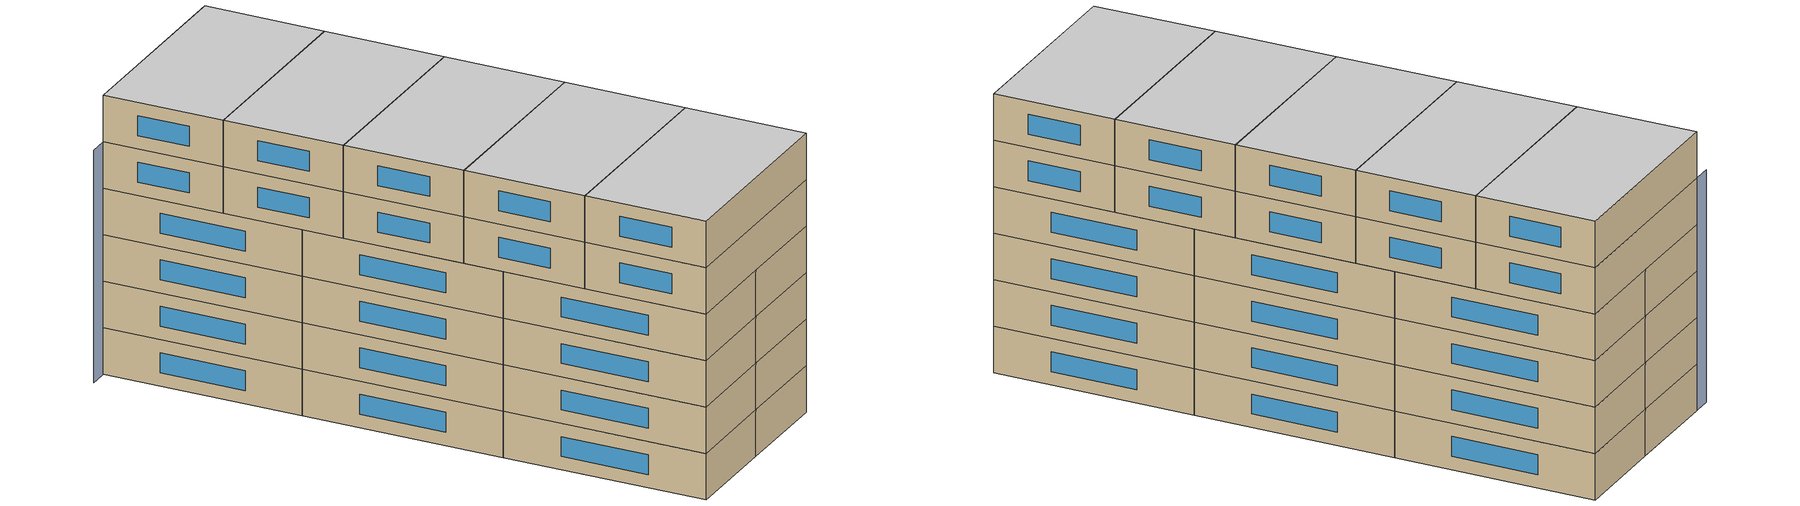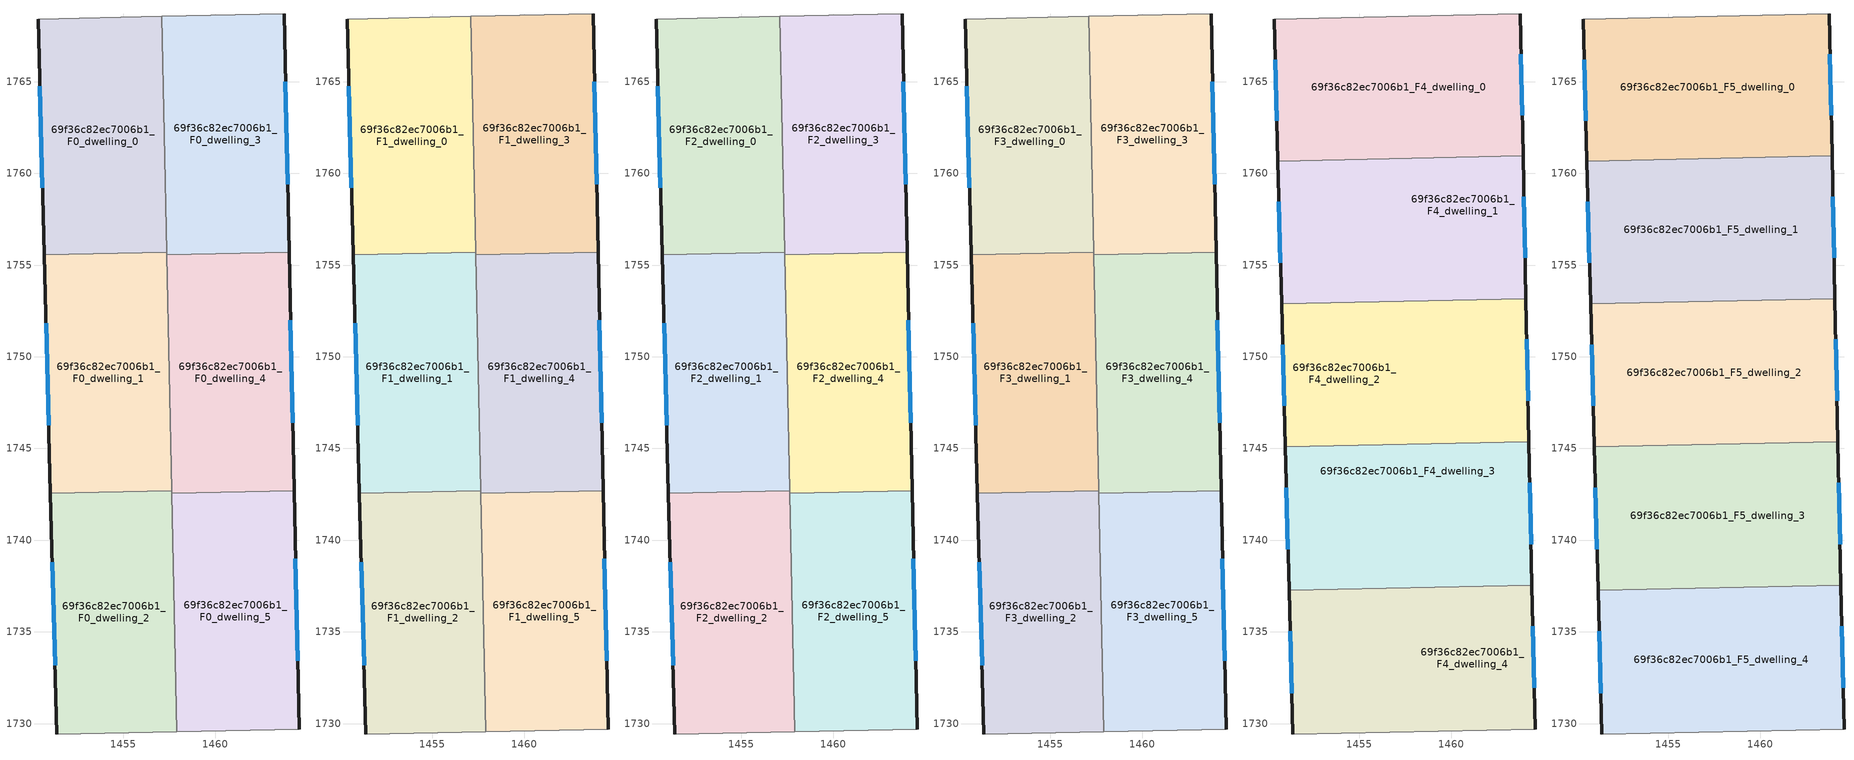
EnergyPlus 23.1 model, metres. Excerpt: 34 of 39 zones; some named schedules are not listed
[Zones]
69f36c82ec7006b1_F0_dwelling_0
 floor ground (EU_floor_Construction): 1457.1,1768.55 1457.37,1755.69 1450.69,1755.55 1450.35,1768.41 z0
 wall outside (EU_wall_Construction): 1450.35,1768.41 1450.69,1755.55 z0:3
 wall to 69f36c82ec7006b1_F0_dwelling_1 (EU_wall_Construction): 1450.69,1755.55 1457.37,1755.69 z0:3
 wall adiabatic (EU_wall_Construction): 1457.1,1768.55 1450.35,1768.41 z0:3
 wall to 69f36c82ec7006b1_F0_dwelling_3 (EU_wall_Construction): 1457.37,1755.69 1457.1,1768.55 z0:3
 window (EU_Window_Construction): 1450.44,1764.73 1450.59,1759.22 z0.86:2.14
69f36c82ec7006b1_F0_dwelling_1
 floor ground (EU_floor_Construction): 1457.37,1755.69 1457.65,1742.7 1451.03,1742.56 1450.69,1755.55 z0
 wall outside (EU_wall_Construction): 1450.69,1755.55 1451.03,1742.56 z0:3
 wall to 69f36c82ec7006b1_F0_dwelling_2 (EU_wall_Construction): 1451.03,1742.56 1457.65,1742.7 z0:3
 wall to 69f36c82ec7006b1_F0_dwelling_4 (EU_wall_Construction): 1457.65,1742.7 1457.38,1755.56 z0:3
 wall to 69f36c82ec7006b1_F0_dwelling_3 (EU_wall_Construction): 1457.38,1755.56 1457.37,1755.69 z0:3
 window (EU_Window_Construction): 1450.78,1751.84 1450.93,1746.27 z0.86:2.14
69f36c82ec7006b1_F0_dwelling_2
 floor ground (EU_floor_Construction): 1457.65,1742.7 1457.92,1729.57 1451.37,1729.43 1451.03,1742.56 z0
 wall outside (EU_wall_Construction): 1451.03,1742.56 1451.37,1729.43 z0:3
 wall adiabatic (EU_wall_Construction): 1451.37,1729.43 1457.92,1729.57 z0:3
 wall to 69f36c82ec7006b1_F0_dwelling_5 (EU_wall_Construction): 1457.92,1729.57 1457.65,1742.56 z0:3
 wall to 69f36c82ec7006b1_F0_dwelling_4 (EU_wall_Construction): 1457.65,1742.56 1457.65,1742.7 z0:3
 window (EU_Window_Construction): 1451.13,1738.81 1451.28,1733.18 z0.86:2.14
69f36c82ec7006b1_F0_dwelling_3
 floor ground (EU_floor_Construction): 1463.76,1768.69 1464.03,1755.7 1457.38,1755.56 1457.1,1768.55 z0
 wall outside (EU_wall_Construction): 1464.03,1755.7 1463.76,1768.69 z0:3
 wall to 69f36c82ec7006b1_F0_dwelling_4 (EU_wall_Construction): 1457.38,1755.56 1464.03,1755.7 z0:3
 wall adiabatic (EU_wall_Construction): 1463.76,1768.69 1457.1,1768.55 z0:3
 window (EU_Window_Construction): 1463.95,1759.41 1463.84,1764.98 z0.86:2.14
69f36c82ec7006b1_F0_dwelling_4
 floor ground (EU_floor_Construction): 1464.03,1755.7 1464.3,1742.7 1457.65,1742.56 1457.38,1755.56 z0
 wall outside (EU_wall_Construction): 1464.3,1742.7 1464.03,1755.7 z0:3
 wall to 69f36c82ec7006b1_F0_dwelling_5 (EU_wall_Construction): 1457.65,1742.56 1464.3,1742.7 z0:3
 window (EU_Window_Construction): 1464.22,1746.41 1464.11,1751.98 z0.86:2.14
69f36c82ec7006b1_F0_dwelling_5
 floor ground (EU_floor_Construction): 1464.3,1742.7 1464.57,1729.71 1457.92,1729.57 1457.65,1742.56 z0
 wall outside (EU_wall_Construction): 1464.57,1729.71 1464.3,1742.7 z0:3
 wall adiabatic (EU_wall_Construction): 1457.92,1729.57 1464.57,1729.71 z0:3
 window (EU_Window_Construction): 1464.5,1733.42 1464.38,1738.99 z0.86:2.14
69f36c82ec7006b1_F1_dwelling_0
 floor to 69f36c82ec7006b1_F0_dwelling_0 (EU_floor_Construction): 1457.1,1768.55 1457.37,1755.69 1450.69,1755.55 1450.35,1768.41 z3
 wall outside (EU_wall_Construction): 1450.35,1768.41 1450.69,1755.55 z3:6
 wall to 69f36c82ec7006b1_F1_dwelling_1 (EU_wall_Construction): 1450.69,1755.55 1457.37,1755.69 z3:6
 wall adiabatic (EU_wall_Construction): 1457.1,1768.55 1450.35,1768.41 z3:6
 wall to 69f36c82ec7006b1_F1_dwelling_3 (EU_wall_Construction): 1457.37,1755.69 1457.1,1768.55 z3:6
 window (EU_Window_Construction): 1450.44,1764.73 1450.59,1759.22 z3.86:5.14
69f36c82ec7006b1_F1_dwelling_1
 floor to 69f36c82ec7006b1_F0_dwelling_1 (EU_floor_Construction): 1457.37,1755.69 1457.65,1742.7 1451.03,1742.56 1450.69,1755.55 z3
 wall outside (EU_wall_Construction): 1450.69,1755.55 1451.03,1742.56 z3:6
 wall to 69f36c82ec7006b1_F1_dwelling_2 (EU_wall_Construction): 1451.03,1742.56 1457.65,1742.7 z3:6
 wall to 69f36c82ec7006b1_F1_dwelling_4 (EU_wall_Construction): 1457.65,1742.7 1457.38,1755.56 z3:6
 wall to 69f36c82ec7006b1_F1_dwelling_3 (EU_wall_Construction): 1457.38,1755.56 1457.37,1755.69 z3:6
 window (EU_Window_Construction): 1450.78,1751.84 1450.93,1746.27 z3.86:5.14
69f36c82ec7006b1_F1_dwelling_2
 floor to 69f36c82ec7006b1_F0_dwelling_2 (EU_floor_Construction): 1457.65,1742.7 1457.92,1729.57 1451.37,1729.43 1451.03,1742.56 z3
 wall outside (EU_wall_Construction): 1451.03,1742.56 1451.37,1729.43 z3:6
 wall adiabatic (EU_wall_Construction): 1451.37,1729.43 1457.92,1729.57 z3:6
 wall to 69f36c82ec7006b1_F1_dwelling_5 (EU_wall_Construction): 1457.92,1729.57 1457.65,1742.56 z3:6
 wall to 69f36c82ec7006b1_F1_dwelling_4 (EU_wall_Construction): 1457.65,1742.56 1457.65,1742.7 z3:6
 window (EU_Window_Construction): 1451.13,1738.81 1451.28,1733.18 z3.86:5.14
69f36c82ec7006b1_F1_dwelling_3
 floor to 69f36c82ec7006b1_F0_dwelling_3 (EU_floor_Construction): 1463.76,1768.69 1464.03,1755.7 1457.38,1755.56 1457.1,1768.55 z3
 wall outside (EU_wall_Construction): 1464.03,1755.7 1463.76,1768.69 z3:6
 wall to 69f36c82ec7006b1_F1_dwelling_4 (EU_wall_Construction): 1457.38,1755.56 1464.03,1755.7 z3:6
 wall adiabatic (EU_wall_Construction): 1463.76,1768.69 1457.1,1768.55 z3:6
 window (EU_Window_Construction): 1463.95,1759.41 1463.84,1764.98 z3.86:5.14
69f36c82ec7006b1_F1_dwelling_4
 floor to 69f36c82ec7006b1_F0_dwelling_4 (EU_floor_Construction): 1464.03,1755.7 1464.3,1742.7 1457.65,1742.56 1457.38,1755.56 z3
 wall outside (EU_wall_Construction): 1464.3,1742.7 1464.03,1755.7 z3:6
 wall to 69f36c82ec7006b1_F1_dwelling_5 (EU_wall_Construction): 1457.65,1742.56 1464.3,1742.7 z3:6
 window (EU_Window_Construction): 1464.22,1746.41 1464.11,1751.98 z3.86:5.14
69f36c82ec7006b1_F1_dwelling_5
 floor to 69f36c82ec7006b1_F0_dwelling_5 (EU_floor_Construction): 1464.3,1742.7 1464.57,1729.71 1457.92,1729.57 1457.65,1742.56 z3
 wall outside (EU_wall_Construction): 1464.57,1729.71 1464.3,1742.7 z3:6
 wall adiabatic (EU_wall_Construction): 1457.92,1729.57 1464.57,1729.71 z3:6
 window (EU_Window_Construction): 1464.5,1733.42 1464.38,1738.99 z3.86:5.14
69f36c82ec7006b1_F2_dwelling_0
 floor to 69f36c82ec7006b1_F1_dwelling_0 (EU_floor_Construction): 1457.1,1768.55 1457.37,1755.69 1450.69,1755.55 1450.35,1768.41 z6
 wall outside (EU_wall_Construction): 1450.35,1768.41 1450.69,1755.55 z6:9
 wall to 69f36c82ec7006b1_F2_dwelling_1 (EU_wall_Construction): 1450.69,1755.55 1457.37,1755.69 z6:9
 wall adiabatic (EU_wall_Construction): 1457.1,1768.55 1450.35,1768.41 z6:9
 wall to 69f36c82ec7006b1_F2_dwelling_3 (EU_wall_Construction): 1457.37,1755.69 1457.1,1768.55 z6:9
 window (EU_Window_Construction): 1450.44,1764.73 1450.59,1759.22 z6.86:8.14
69f36c82ec7006b1_F2_dwelling_1
 floor to 69f36c82ec7006b1_F1_dwelling_1 (EU_floor_Construction): 1457.37,1755.69 1457.65,1742.7 1451.03,1742.56 1450.69,1755.55 z6
 wall outside (EU_wall_Construction): 1450.69,1755.55 1451.03,1742.56 z6:9
 wall to 69f36c82ec7006b1_F2_dwelling_2 (EU_wall_Construction): 1451.03,1742.56 1457.65,1742.7 z6:9
 wall to 69f36c82ec7006b1_F2_dwelling_4 (EU_wall_Construction): 1457.65,1742.7 1457.38,1755.56 z6:9
 wall to 69f36c82ec7006b1_F2_dwelling_3 (EU_wall_Construction): 1457.38,1755.56 1457.37,1755.69 z6:9
 window (EU_Window_Construction): 1450.78,1751.84 1450.93,1746.27 z6.86:8.14
69f36c82ec7006b1_F2_dwelling_2
 floor to 69f36c82ec7006b1_F1_dwelling_2 (EU_floor_Construction): 1457.65,1742.7 1457.92,1729.57 1451.37,1729.43 1451.03,1742.56 z6
 wall outside (EU_wall_Construction): 1451.03,1742.56 1451.37,1729.43 z6:9
 wall adiabatic (EU_wall_Construction): 1451.37,1729.43 1457.92,1729.57 z6:9
 wall to 69f36c82ec7006b1_F2_dwelling_5 (EU_wall_Construction): 1457.92,1729.57 1457.65,1742.56 z6:9
 wall to 69f36c82ec7006b1_F2_dwelling_4 (EU_wall_Construction): 1457.65,1742.56 1457.65,1742.7 z6:9
 window (EU_Window_Construction): 1451.13,1738.81 1451.28,1733.18 z6.86:8.14
69f36c82ec7006b1_F2_dwelling_3
 floor to 69f36c82ec7006b1_F1_dwelling_3 (EU_floor_Construction): 1463.76,1768.69 1464.03,1755.7 1457.38,1755.56 1457.1,1768.55 z6
 wall outside (EU_wall_Construction): 1464.03,1755.7 1463.76,1768.69 z6:9
 wall to 69f36c82ec7006b1_F2_dwelling_4 (EU_wall_Construction): 1457.38,1755.56 1464.03,1755.7 z6:9
 wall adiabatic (EU_wall_Construction): 1463.76,1768.69 1457.1,1768.55 z6:9
 window (EU_Window_Construction): 1463.95,1759.41 1463.84,1764.98 z6.86:8.14
69f36c82ec7006b1_F2_dwelling_4
 floor to 69f36c82ec7006b1_F1_dwelling_4 (EU_floor_Construction): 1464.03,1755.7 1464.3,1742.7 1457.65,1742.56 1457.38,1755.56 z6
 wall outside (EU_wall_Construction): 1464.3,1742.7 1464.03,1755.7 z6:9
 wall to 69f36c82ec7006b1_F2_dwelling_5 (EU_wall_Construction): 1457.65,1742.56 1464.3,1742.7 z6:9
 window (EU_Window_Construction): 1464.22,1746.41 1464.11,1751.98 z6.86:8.14
69f36c82ec7006b1_F2_dwelling_5
 floor to 69f36c82ec7006b1_F1_dwelling_5 (EU_floor_Construction): 1464.3,1742.7 1464.57,1729.71 1457.92,1729.57 1457.65,1742.56 z6
 wall outside (EU_wall_Construction): 1464.57,1729.71 1464.3,1742.7 z6:9
 wall adiabatic (EU_wall_Construction): 1457.92,1729.57 1464.57,1729.71 z6:9
 window (EU_Window_Construction): 1464.5,1733.42 1464.38,1738.99 z6.86:8.14
69f36c82ec7006b1_F3_dwelling_0
 floor to 69f36c82ec7006b1_F2_dwelling_0 (EU_floor_Construction): 1457.1,1768.55 1457.37,1755.69 1450.69,1755.55 1450.35,1768.41 z9
 wall outside (EU_wall_Construction): 1450.35,1768.41 1450.69,1755.55 z9:12
 wall to 69f36c82ec7006b1_F3_dwelling_1 (EU_wall_Construction): 1450.69,1755.55 1457.37,1755.69 z9:12
 wall adiabatic (EU_wall_Construction): 1457.1,1768.55 1450.35,1768.41 z9:12
 wall to 69f36c82ec7006b1_F3_dwelling_3 (EU_wall_Construction): 1457.37,1755.69 1457.1,1768.55 z9:12
 window (EU_Window_Construction): 1450.44,1764.73 1450.59,1759.22 z9.86:11.14
 ceiling adiabatic (EU_roof_Construction): 1457.27,1760.8 1457.1,1768.55 1450.35,1768.41 1450.55,1760.66 z12
69f36c82ec7006b1_F3_dwelling_1
 floor to 69f36c82ec7006b1_F2_dwelling_1 (EU_floor_Construction): 1457.37,1755.69 1457.65,1742.7 1451.03,1742.56 1450.69,1755.55 z9
 wall outside (EU_wall_Construction): 1450.69,1755.55 1451.03,1742.56 z9:12
 wall to 69f36c82ec7006b1_F3_dwelling_2 (EU_wall_Construction): 1451.03,1742.56 1457.65,1742.7 z9:12
 wall to 69f36c82ec7006b1_F3_dwelling_4 (EU_wall_Construction): 1457.65,1742.7 1457.38,1755.56 z9:12
 wall to 69f36c82ec7006b1_F3_dwelling_3 (EU_wall_Construction): 1457.38,1755.56 1457.37,1755.69 z9:12
 window (EU_Window_Construction): 1450.78,1751.84 1450.93,1746.27 z9.86:11.14
 ceiling adiabatic (EU_roof_Construction): 1457.65,1742.7 1457.59,1745.24 1450.96,1745.1 1451.03,1742.56 z12
69f36c82ec7006b1_F3_dwelling_2
 floor to 69f36c82ec7006b1_F2_dwelling_2 (EU_floor_Construction): 1457.65,1742.7 1457.92,1729.57 1451.37,1729.43 1451.03,1742.56 z9
 wall outside (EU_wall_Construction): 1451.03,1742.56 1451.37,1729.43 z9:12
 wall adiabatic (EU_wall_Construction): 1451.37,1729.43 1457.92,1729.57 z9:12
 wall to 69f36c82ec7006b1_F3_dwelling_5 (EU_wall_Construction): 1457.92,1729.57 1457.65,1742.56 z9:12
 wall to 69f36c82ec7006b1_F3_dwelling_4 (EU_wall_Construction): 1457.65,1742.56 1457.65,1742.7 z9:12
 window (EU_Window_Construction): 1451.13,1738.81 1451.28,1733.18 z9.86:11.14
 ceiling adiabatic (EU_roof_Construction): 1457.76,1737.41 1457.65,1742.7 1451.03,1742.56 1451.17,1737.28 z12
69f36c82ec7006b1_F3_dwelling_3
 floor to 69f36c82ec7006b1_F2_dwelling_3 (EU_floor_Construction): 1463.76,1768.69 1464.03,1755.7 1457.38,1755.56 1457.1,1768.55 z9
 wall outside (EU_wall_Construction): 1464.03,1755.7 1463.76,1768.69 z9:12
 wall to 69f36c82ec7006b1_F3_dwelling_4 (EU_wall_Construction): 1457.38,1755.56 1464.03,1755.7 z9:12
 wall adiabatic (EU_wall_Construction): 1463.76,1768.69 1457.1,1768.55 z9:12
 window (EU_Window_Construction): 1463.95,1759.41 1463.84,1764.98 z9.86:11.14
 ceiling adiabatic (EU_roof_Construction): 1464.03,1755.7 1463.76,1768.69 1457.1,1768.55 1457.38,1755.56 z12
69f36c82ec7006b1_F3_dwelling_4
 floor to 69f36c82ec7006b1_F2_dwelling_4 (EU_floor_Construction): 1464.03,1755.7 1464.3,1742.7 1457.65,1742.56 1457.38,1755.56 z9
 wall outside (EU_wall_Construction): 1464.3,1742.7 1464.03,1755.7 z9:12
 wall to 69f36c82ec7006b1_F3_dwelling_5 (EU_wall_Construction): 1457.65,1742.56 1464.3,1742.7 z9:12
 window (EU_Window_Construction): 1464.22,1746.41 1464.11,1751.98 z9.86:11.14
 ceiling adiabatic (EU_roof_Construction): 1464.3,1742.7 1464.24,1745.38 1457.59,1745.24 1457.65,1742.56 z12
69f36c82ec7006b1_F3_dwelling_5
 floor to 69f36c82ec7006b1_F2_dwelling_5 (EU_floor_Construction): 1464.3,1742.7 1464.57,1729.71 1457.92,1729.57 1457.65,1742.56 z9
 wall outside (EU_wall_Construction): 1464.57,1729.71 1464.3,1742.7 z9:12
 wall adiabatic (EU_wall_Construction): 1457.92,1729.57 1464.57,1729.71 z9:12
 window (EU_Window_Construction): 1464.5,1733.42 1464.38,1738.99 z9.86:11.14
69f36c82ec7006b1_F4_dwelling_0
 floor adiabatic (EU_floor_Construction): 1463.76,1768.69 1463.92,1760.94 1450.55,1760.66 1450.35,1768.41 z12
 wall outside (EU_wall_Construction): 1463.92,1760.94 1463.76,1768.69 / 1450.35,1768.41 1450.55,1760.66 z12:15
 wall adiabatic (EU_wall_Construction): 1463.76,1768.69 1450.35,1768.41 z12:15
 wall to 69f36c82ec7006b1_F4_dwelling_1 (EU_wall_Construction): 1450.55,1760.66 1463.92,1760.94 z12:15
 window (EU_Window_Construction): 1463.87,1763.16 1463.8,1766.48 / 1450.41,1766.19 1450.49,1762.88 z12.86:14.14
69f36c82ec7006b1_F4_dwelling_1
 floor adiabatic (EU_floor_Construction): 1463.92,1760.94 1464.03,1755.7 1457.38,1755.56 1457.27,1760.8 z12
 floor to 69f36c82ec7006b1_F3_dwelling_0 (EU_floor_Construction): 1457.27,1760.8 1457.37,1755.69 1450.69,1755.55 1450.55,1760.66 z12
 floor to 69f36c82ec7006b1_F3_dwelling_1 (EU_floor_Construction): 1457.37,1755.69 1457.43,1753.03 1450.76,1752.89 1450.69,1755.55 z12
 floor to 69f36c82ec7006b1_F3_dwelling_4 (EU_floor_Construction): 1464.03,1755.7 1464.08,1753.17 1457.43,1753.03 1457.38,1755.56 z12
 wall outside (EU_wall_Construction): 1464.08,1753.17 1463.92,1760.94 / 1450.55,1760.66 1450.76,1752.89 z12:15
 wall to 69f36c82ec7006b1_F4_dwelling_2 (EU_wall_Construction): 1450.76,1752.89 1464.08,1753.17 z12:15
 window (EU_Window_Construction): 1464.04,1755.39 1463.97,1758.72 / 1450.61,1758.44 1450.7,1755.11 z12.86:14.14
69f36c82ec7006b1_F4_dwelling_2
 floor to 69f36c82ec7006b1_F3_dwelling_1 (EU_floor_Construction): 1457.43,1753.03 1457.59,1745.24 1450.96,1745.1 1450.76,1752.89 z12
 floor to 69f36c82ec7006b1_F3_dwelling_4 (EU_floor_Construction): 1464.08,1753.17 1464.24,1745.38 1457.59,1745.24 1457.43,1753.03 z12
 wall outside (EU_wall_Construction): 1464.24,1745.38 1464.08,1753.17 / 1450.76,1752.89 1450.96,1745.1 z12:15
 wall to 69f36c82ec7006b1_F4_dwelling_3 (EU_wall_Construction): 1450.96,1745.1 1464.24,1745.38 z12:15
 window (EU_Window_Construction): 1464.2,1747.6 1464.13,1750.94 / 1450.81,1750.66 1450.9,1747.32 z12.86:14.14
69f36c82ec7006b1_F4_dwelling_3
 floor to 69f36c82ec7006b1_F3_dwelling_5 (EU_floor_Construction): 1464.3,1742.7 1464.41,1737.55 1457.76,1737.41 1457.65,1742.56 z12
 floor adiabatic (EU_floor_Construction): 1464.24,1745.38 1464.3,1742.7 1457.65,1742.56 1457.76,1737.41 1451.17,1737.28 1450.96,1745.1 z12
 wall outside (EU_wall_Construction): 1464.41,1737.55 1464.24,1745.38 / 1450.96,1745.1 1451.17,1737.28 z12:15
 wall to 69f36c82ec7006b1_F4_dwelling_4 (EU_wall_Construction): 1451.17,1737.28 1464.41,1737.55 z12:15
 window (EU_Window_Construction): 1464.36,1739.79 1464.29,1743.14 / 1451.02,1742.86 1451.11,1739.51 z12.86:14.14
69f36c82ec7006b1_F4_dwelling_4
 floor to 69f36c82ec7006b1_F3_dwelling_2 (EU_floor_Construction): 1457.76,1737.41 1457.92,1729.57 1451.37,1729.43 1451.17,1737.28 z12
 floor to 69f36c82ec7006b1_F3_dwelling_5 (EU_floor_Construction): 1464.41,1737.55 1464.57,1729.71 1457.92,1729.57 1457.76,1737.41 z12
 wall outside (EU_wall_Construction): 1464.57,1729.71 1464.41,1737.55 / 1451.17,1737.28 1451.37,1729.43 z12:15
 wall adiabatic (EU_wall_Construction): 1451.37,1729.43 1464.57,1729.71 z12:15
 window (EU_Window_Construction): 1464.53,1731.95 1464.46,1735.31 / 1451.23,1735.03 1451.31,1731.67 z12.86:14.14
69f36c82ec7006b1_F5_dwelling_0
 floor to 69f36c82ec7006b1_F4_dwelling_0 (EU_floor_Construction): 1463.76,1768.69 1463.92,1760.94 1450.55,1760.66 1450.35,1768.41 z15
 wall outside (EU_wall_Construction): 1463.92,1760.94 1463.76,1768.69 / 1450.35,1768.41 1450.55,1760.66 z15:18
 wall adiabatic (EU_wall_Construction): 1463.76,1768.69 1450.35,1768.41 z15:18
 wall to 69f36c82ec7006b1_F5_dwelling_1 (EU_wall_Construction): 1450.55,1760.66 1463.92,1760.94 z15:18
 window (EU_Window_Construction): 1463.87,1763.16 1463.8,1766.48 / 1450.41,1766.19 1450.49,1762.88 z15.86:17.14
 ceiling to 69f36c82ec7006b1_F6_dwelling_0 (EU_floor_Construction): 1463.92,1760.94 1463.76,1768.69 1450.35,1768.41 1450.55,1760.66 z18
69f36c82ec7006b1_F5_dwelling_1
 floor to 69f36c82ec7006b1_F4_dwelling_1 (EU_floor_Construction): 1463.92,1760.94 1464.08,1753.17 1450.76,1752.89 1450.55,1760.66 z15
 wall outside (EU_wall_Construction): 1464.08,1753.17 1463.92,1760.94 / 1450.55,1760.66 1450.76,1752.89 z15:18
 wall to 69f36c82ec7006b1_F5_dwelling_2 (EU_wall_Construction): 1450.76,1752.89 1464.08,1753.17 z15:18
 window (EU_Window_Construction): 1464.04,1755.39 1463.97,1758.72 / 1450.61,1758.44 1450.7,1755.11 z15.86:17.14
 ceiling to 69f36c82ec7006b1_F6_dwelling_1 (EU_floor_Construction): 1464.08,1753.17 1463.92,1760.94 1450.55,1760.66 1450.76,1752.89 z18
69f36c82ec7006b1_F5_dwelling_2
 floor to 69f36c82ec7006b1_F4_dwelling_2 (EU_floor_Construction): 1464.08,1753.17 1464.24,1745.38 1450.96,1745.1 1450.76,1752.89 z15
 wall outside (EU_wall_Construction): 1464.24,1745.38 1464.08,1753.17 / 1450.76,1752.89 1450.96,1745.1 z15:18
 wall to 69f36c82ec7006b1_F5_dwelling_3 (EU_wall_Construction): 1450.96,1745.1 1464.24,1745.38 z15:18
 window (EU_Window_Construction): 1464.2,1747.6 1464.13,1750.94 / 1450.81,1750.66 1450.9,1747.32 z15.86:17.14
 ceiling to 69f36c82ec7006b1_F6_dwelling_2 (EU_floor_Construction): 1464.24,1745.38 1464.08,1753.17 1450.76,1752.89 1450.96,1745.1 z18
69f36c82ec7006b1_F5_dwelling_3
 floor to 69f36c82ec7006b1_F4_dwelling_3 (EU_floor_Construction): 1464.24,1745.38 1464.41,1737.55 1451.17,1737.28 1450.96,1745.1 z15
 wall outside (EU_wall_Construction): 1464.41,1737.55 1464.24,1745.38 / 1450.96,1745.1 1451.17,1737.28 z15:18
 wall to 69f36c82ec7006b1_F5_dwelling_4 (EU_wall_Construction): 1451.17,1737.28 1464.41,1737.55 z15:18
 window (EU_Window_Construction): 1464.36,1739.79 1464.29,1743.14 / 1451.02,1742.86 1451.11,1739.51 z15.86:17.14
 ceiling to 69f36c82ec7006b1_F6_dwelling_3 (EU_floor_Construction): 1464.41,1737.55 1464.24,1745.38 1450.96,1745.1 1451.17,1737.28 z18
69f36c82ec7006b1_F5_dwelling_4
 floor to 69f36c82ec7006b1_F4_dwelling_4 (EU_floor_Construction): 1464.41,1737.55 1464.57,1729.71 1451.37,1729.43 1451.17,1737.28 z15
 wall outside (EU_wall_Construction): 1464.57,1729.71 1464.41,1737.55 / 1451.17,1737.28 1451.37,1729.43 z15:18
 wall adiabatic (EU_wall_Construction): 1451.37,1729.43 1464.57,1729.71 z15:18
 window (EU_Window_Construction): 1464.53,1731.95 1464.46,1735.31 / 1451.23,1735.03 1451.31,1731.67 z15.86:17.14
 ceiling to 69f36c82ec7006b1_F6_dwelling_4 (EU_floor_Construction): 1464.57,1729.71 1464.41,1737.55 1451.17,1737.28 1451.37,1729.43 z18
shading: 1463.76,1768.69 1449.08,1768.38 z0:15
[Building]
EU S2 Campaign: North Axis=0; Terrain=City; Solar Distribution=FullExterior
[Site:Location]
Helsinki-Vantaa.AP: Latitude=60.317; Longitude=24.963; Time Zone=2; Elevation=54.6
[SizingPeriod:WeatherFileDays]
AnnualSizingPeriod: Begin Month=1; Begin Day of Month=1; End Month=12; End Day of Month=31; Day of Week for Start Day=Monday; Use Weather File Daylight Saving Period=No; Use Weather File Rain and Snow Indicators=No
[MATERIAL]
EU_InternalMass_Material: Roughness=MediumRough; Thickness=0.1; Conductivity=1; Density=1800; Specific Heat=900; Thermal Absorptance=0.9; Solar Absorptance=0.7; Visible Absorptance=0.7
[MATERIAL:NOMASS] Roughness=MediumRough; Thermal Absorptance=0.9; Solar Absorptance=0.7; Visible Absorptance=0.7
Name | Thermal Resistance
EU_wall_NoMass | 1.10183
EU_roof_NoMass; EU_floor_NoMass | 1.70606
[WINDOWMATERIAL:SIMPLEGLAZINGSYSTEM]
EU_Window_SimpleGlazing: UFactor=3.11035; Solar Heat Gain Coefficient=0.8; Visible Transmittance=0.8
[CONSTRUCTION]
EU_wall_Construction: EU_wall_NoMass
EU_roof_Construction: EU_roof_NoMass
EU_floor_Construction: EU_floor_NoMass
EU_Window_Construction: EU_Window_SimpleGlazing
EU_InternalMass_Construction: EU_InternalMass_Material
[ZONE] Type=1; Multiplier=1; Ceiling Height=autocalculate; Floor Area=autocalculate; Part of Total Floor Area=Yes
Name | Volume
69f36c82ec7006b1_F0_dwelling_0; 69f36c82ec7006b1_F1_dwelling_0; 69f36c82ec7006b1_F2_dwelling_0; 69f36c82ec7006b1_F3_dwelling_0; 69f36c82ec7006b1_F0_dwelling_2; 69f36c82ec7006b1_F1_dwelling_2; 69f36c82ec7006b1_F2_dwelling_2; 69f36c82ec7006b1_F3_dwelling_2 | 259.433
69f36c82ec7006b1_F4_dwelling_0; 69f36c82ec7006b1_F5_dwelling_0 | 311.33
69f36c82ec7006b1_F0_dwelling_1; 69f36c82ec7006b1_F1_dwelling_1; 69f36c82ec7006b1_F2_dwelling_1; 69f36c82ec7006b1_F3_dwelling_1 | 259.436
69f36c82ec7006b1_F4_dwelling_1; 69f36c82ec7006b1_F5_dwelling_1; 69f36c82ec7006b1_F4_dwelling_3; 69f36c82ec7006b1_F5_dwelling_3 | 311.344
69f36c82ec7006b1_F4_dwelling_2; 69f36c82ec7006b1_F5_dwelling_2 | 311.293
69f36c82ec7006b1_F0_dwelling_3; 69f36c82ec7006b1_F1_dwelling_3; 69f36c82ec7006b1_F2_dwelling_3; 69f36c82ec7006b1_F3_dwelling_3 | 259.46
69f36c82ec7006b1_F0_dwelling_4; 69f36c82ec7006b1_F1_dwelling_4; 69f36c82ec7006b1_F2_dwelling_4; 69f36c82ec7006b1_F3_dwelling_4 | 259.441
69f36c82ec7006b1_F4_dwelling_4; 69f36c82ec7006b1_F5_dwelling_4 | 311.339
69f36c82ec7006b1_F0_dwelling_5; 69f36c82ec7006b1_F1_dwelling_5; 69f36c82ec7006b1_F2_dwelling_5; 69f36c82ec7006b1_F3_dwelling_5 | 259.452
[INTERNALMASS] Construction=EU_InternalMass_Construction
Name | Zone or ZoneList | Surface Area
69f36c82ec7006b1_F0_dwelling_0_EU_InternalMass | 69f36c82ec7006b1_F0_dwelling_0 | 86.4776
69f36c82ec7006b1_F0_dwelling_1_EU_InternalMass | 69f36c82ec7006b1_F0_dwelling_1 | 86.4788
69f36c82ec7006b1_F0_dwelling_2_EU_InternalMass | 69f36c82ec7006b1_F0_dwelling_2 | 86.4777
69f36c82ec7006b1_F0_dwelling_3_EU_InternalMass | 69f36c82ec7006b1_F0_dwelling_3 | 86.4868
69f36c82ec7006b1_F0_dwelling_4_EU_InternalMass | 69f36c82ec7006b1_F0_dwelling_4 | 86.4803
69f36c82ec7006b1_F0_dwelling_5_EU_InternalMass | 69f36c82ec7006b1_F0_dwelling_5 | 86.484
69f36c82ec7006b1_F1_dwelling_0_EU_InternalMass | 69f36c82ec7006b1_F1_dwelling_0 | 86.4776
69f36c82ec7006b1_F1_dwelling_1_EU_InternalMass | 69f36c82ec7006b1_F1_dwelling_1 | 86.4788
69f36c82ec7006b1_F1_dwelling_2_EU_InternalMass | 69f36c82ec7006b1_F1_dwelling_2 | 86.4777
69f36c82ec7006b1_F1_dwelling_3_EU_InternalMass | 69f36c82ec7006b1_F1_dwelling_3 | 86.4868
69f36c82ec7006b1_F1_dwelling_4_EU_InternalMass | 69f36c82ec7006b1_F1_dwelling_4 | 86.4803
69f36c82ec7006b1_F1_dwelling_5_EU_InternalMass | 69f36c82ec7006b1_F1_dwelling_5 | 86.484
69f36c82ec7006b1_F2_dwelling_0_EU_InternalMass | 69f36c82ec7006b1_F2_dwelling_0 | 86.4776
69f36c82ec7006b1_F2_dwelling_1_EU_InternalMass | 69f36c82ec7006b1_F2_dwelling_1 | 86.4788
69f36c82ec7006b1_F2_dwelling_2_EU_InternalMass | 69f36c82ec7006b1_F2_dwelling_2 | 86.4777
69f36c82ec7006b1_F2_dwelling_3_EU_InternalMass | 69f36c82ec7006b1_F2_dwelling_3 | 86.4868
69f36c82ec7006b1_F2_dwelling_4_EU_InternalMass | 69f36c82ec7006b1_F2_dwelling_4 | 86.4803
69f36c82ec7006b1_F2_dwelling_5_EU_InternalMass | 69f36c82ec7006b1_F2_dwelling_5 | 86.484
69f36c82ec7006b1_F3_dwelling_0_EU_InternalMass | 69f36c82ec7006b1_F3_dwelling_0 | 86.4776
69f36c82ec7006b1_F3_dwelling_1_EU_InternalMass | 69f36c82ec7006b1_F3_dwelling_1 | 86.4788
69f36c82ec7006b1_F3_dwelling_2_EU_InternalMass | 69f36c82ec7006b1_F3_dwelling_2 | 86.4777
69f36c82ec7006b1_F3_dwelling_3_EU_InternalMass | 69f36c82ec7006b1_F3_dwelling_3 | 86.4868
69f36c82ec7006b1_F3_dwelling_4_EU_InternalMass | 69f36c82ec7006b1_F3_dwelling_4 | 86.4803
69f36c82ec7006b1_F3_dwelling_5_EU_InternalMass | 69f36c82ec7006b1_F3_dwelling_5 | 86.484
69f36c82ec7006b1_F4_dwelling_0_EU_InternalMass | 69f36c82ec7006b1_F4_dwelling_0 | 103.777
69f36c82ec7006b1_F4_dwelling_1_EU_InternalMass | 69f36c82ec7006b1_F4_dwelling_1 | 103.781
69f36c82ec7006b1_F4_dwelling_2_EU_InternalMass | 69f36c82ec7006b1_F4_dwelling_2 | 103.764
69f36c82ec7006b1_F4_dwelling_3_EU_InternalMass | 69f36c82ec7006b1_F4_dwelling_3 | 103.781
69f36c82ec7006b1_F4_dwelling_4_EU_InternalMass | 69f36c82ec7006b1_F4_dwelling_4 | 103.779
69f36c82ec7006b1_F5_dwelling_0_EU_InternalMass | 69f36c82ec7006b1_F5_dwelling_0 | 103.777
69f36c82ec7006b1_F5_dwelling_1_EU_InternalMass | 69f36c82ec7006b1_F5_dwelling_1 | 103.781
69f36c82ec7006b1_F5_dwelling_2_EU_InternalMass | 69f36c82ec7006b1_F5_dwelling_2 | 103.764
69f36c82ec7006b1_F5_dwelling_3_EU_InternalMass | 69f36c82ec7006b1_F5_dwelling_3 | 103.781
69f36c82ec7006b1_F5_dwelling_4_EU_InternalMass | 69f36c82ec7006b1_F5_dwelling_4 | 103.779
[OTHEREQUIPMENT] Fuel Type=Electricity; Design Level Calculation Method=Watts/Area; Power per Zone Floor Area=1; Fraction Latent=0; Fraction Radiant=0; Fraction Lost=0; Carbon Dioxide Generation Rate=0; EndUse Subcategory=EU_Step8_InternalGains
Name | Zone or ZoneList or Space or SpaceList | Schedule
EU_Step8_InternalGain_69f36c82ec7006b1_F0_dwelling_0_f000 | 69f36c82ec7006b1_F0_dwelling_0 | EU_Step8_GainSchedule_69f36c82ec7006b1_F0_dwelling_0_f000
EU_Step8_InternalGain_69f36c82ec7006b1_F0_dwelling_1_f000 | 69f36c82ec7006b1_F0_dwelling_1 | EU_Step8_GainSchedule_69f36c82ec7006b1_F0_dwelling_1_f000
EU_Step8_InternalGain_69f36c82ec7006b1_F0_dwelling_2_f000 | 69f36c82ec7006b1_F0_dwelling_2 | EU_Step8_GainSchedule_69f36c82ec7006b1_F0_dwelling_2_f000
EU_Step8_InternalGain_69f36c82ec7006b1_F0_dwelling_3_f000 | 69f36c82ec7006b1_F0_dwelling_3 | EU_Step8_GainSchedule_69f36c82ec7006b1_F0_dwelling_3_f000
EU_Step8_InternalGain_69f36c82ec7006b1_F0_dwelling_4_f000 | 69f36c82ec7006b1_F0_dwelling_4 | EU_Step8_GainSchedule_69f36c82ec7006b1_F0_dwelling_4_f000
EU_Step8_InternalGain_69f36c82ec7006b1_F0_dwelling_5_f000 | 69f36c82ec7006b1_F0_dwelling_5 | EU_Step8_GainSchedule_69f36c82ec7006b1_F0_dwelling_5_f000
EU_Step8_InternalGain_69f36c82ec7006b1_F1_dwelling_0_f000 | 69f36c82ec7006b1_F1_dwelling_0 | EU_Step8_GainSchedule_69f36c82ec7006b1_F1_dwelling_0_f000
EU_Step8_InternalGain_69f36c82ec7006b1_F1_dwelling_1_f000 | 69f36c82ec7006b1_F1_dwelling_1 | EU_Step8_GainSchedule_69f36c82ec7006b1_F1_dwelling_1_f000
EU_Step8_InternalGain_69f36c82ec7006b1_F1_dwelling_2_f000 | 69f36c82ec7006b1_F1_dwelling_2 | EU_Step8_GainSchedule_69f36c82ec7006b1_F1_dwelling_2_f000
EU_Step8_InternalGain_69f36c82ec7006b1_F1_dwelling_3_f000 | 69f36c82ec7006b1_F1_dwelling_3 | EU_Step8_GainSchedule_69f36c82ec7006b1_F1_dwelling_3_f000
EU_Step8_InternalGain_69f36c82ec7006b1_F1_dwelling_4_f000 | 69f36c82ec7006b1_F1_dwelling_4 | EU_Step8_GainSchedule_69f36c82ec7006b1_F1_dwelling_4_f000
EU_Step8_InternalGain_69f36c82ec7006b1_F1_dwelling_5_f000 | 69f36c82ec7006b1_F1_dwelling_5 | EU_Step8_GainSchedule_69f36c82ec7006b1_F1_dwelling_5_f000
EU_Step8_InternalGain_69f36c82ec7006b1_F2_dwelling_0_f000 | 69f36c82ec7006b1_F2_dwelling_0 | EU_Step8_GainSchedule_69f36c82ec7006b1_F2_dwelling_0_f000
EU_Step8_InternalGain_69f36c82ec7006b1_F2_dwelling_1_f000 | 69f36c82ec7006b1_F2_dwelling_1 | EU_Step8_GainSchedule_69f36c82ec7006b1_F2_dwelling_1_f000
EU_Step8_InternalGain_69f36c82ec7006b1_F2_dwelling_2_f000 | 69f36c82ec7006b1_F2_dwelling_2 | EU_Step8_GainSchedule_69f36c82ec7006b1_F2_dwelling_2_f000
EU_Step8_InternalGain_69f36c82ec7006b1_F2_dwelling_3_f000 | 69f36c82ec7006b1_F2_dwelling_3 | EU_Step8_GainSchedule_69f36c82ec7006b1_F2_dwelling_3_f000
EU_Step8_InternalGain_69f36c82ec7006b1_F2_dwelling_4_f000 | 69f36c82ec7006b1_F2_dwelling_4 | EU_Step8_GainSchedule_69f36c82ec7006b1_F2_dwelling_4_f000
EU_Step8_InternalGain_69f36c82ec7006b1_F2_dwelling_5_f000 | 69f36c82ec7006b1_F2_dwelling_5 | EU_Step8_GainSchedule_69f36c82ec7006b1_F2_dwelling_5_f000
EU_Step8_InternalGain_69f36c82ec7006b1_F3_dwelling_0_f000 | 69f36c82ec7006b1_F3_dwelling_0 | EU_Step8_GainSchedule_69f36c82ec7006b1_F3_dwelling_0_f000
EU_Step8_InternalGain_69f36c82ec7006b1_F3_dwelling_1_f000 | 69f36c82ec7006b1_F3_dwelling_1 | EU_Step8_GainSchedule_69f36c82ec7006b1_F3_dwelling_1_f000
EU_Step8_InternalGain_69f36c82ec7006b1_F3_dwelling_2_f000 | 69f36c82ec7006b1_F3_dwelling_2 | EU_Step8_GainSchedule_69f36c82ec7006b1_F3_dwelling_2_f000
EU_Step8_InternalGain_69f36c82ec7006b1_F3_dwelling_3_f000 | 69f36c82ec7006b1_F3_dwelling_3 | EU_Step8_GainSchedule_69f36c82ec7006b1_F3_dwelling_3_f000
EU_Step8_InternalGain_69f36c82ec7006b1_F3_dwelling_4_f000 | 69f36c82ec7006b1_F3_dwelling_4 | EU_Step8_GainSchedule_69f36c82ec7006b1_F3_dwelling_4_f000
EU_Step8_InternalGain_69f36c82ec7006b1_F3_dwelling_5_f000 | 69f36c82ec7006b1_F3_dwelling_5 | EU_Step8_GainSchedule_69f36c82ec7006b1_F3_dwelling_5_f000
EU_Step8_InternalGain_69f36c82ec7006b1_F4_dwelling_0_f000 | 69f36c82ec7006b1_F4_dwelling_0 | EU_Step8_GainSchedule_69f36c82ec7006b1_F4_dwelling_0_f000
EU_Step8_InternalGain_69f36c82ec7006b1_F4_dwelling_1_f000 | 69f36c82ec7006b1_F4_dwelling_1 | EU_Step8_GainSchedule_69f36c82ec7006b1_F4_dwelling_1_f000
EU_Step8_InternalGain_69f36c82ec7006b1_F4_dwelling_2_f000 | 69f36c82ec7006b1_F4_dwelling_2 | EU_Step8_GainSchedule_69f36c82ec7006b1_F4_dwelling_2_f000
EU_Step8_InternalGain_69f36c82ec7006b1_F4_dwelling_3_f000 | 69f36c82ec7006b1_F4_dwelling_3 | EU_Step8_GainSchedule_69f36c82ec7006b1_F4_dwelling_3_f000
EU_Step8_InternalGain_69f36c82ec7006b1_F4_dwelling_4_f000 | 69f36c82ec7006b1_F4_dwelling_4 | EU_Step8_GainSchedule_69f36c82ec7006b1_F4_dwelling_4_f000
EU_Step8_InternalGain_69f36c82ec7006b1_F5_dwelling_0_f000 | 69f36c82ec7006b1_F5_dwelling_0 | EU_Step8_GainSchedule_69f36c82ec7006b1_F5_dwelling_0_f000
EU_Step8_InternalGain_69f36c82ec7006b1_F5_dwelling_1_f000 | 69f36c82ec7006b1_F5_dwelling_1 | EU_Step8_GainSchedule_69f36c82ec7006b1_F5_dwelling_1_f000
EU_Step8_InternalGain_69f36c82ec7006b1_F5_dwelling_2_f000 | 69f36c82ec7006b1_F5_dwelling_2 | EU_Step8_GainSchedule_69f36c82ec7006b1_F5_dwelling_2_f000
EU_Step8_InternalGain_69f36c82ec7006b1_F5_dwelling_3_f000 | 69f36c82ec7006b1_F5_dwelling_3 | EU_Step8_GainSchedule_69f36c82ec7006b1_F5_dwelling_3_f000
EU_Step8_InternalGain_69f36c82ec7006b1_F5_dwelling_4_f000 | 69f36c82ec7006b1_F5_dwelling_4 | EU_Step8_GainSchedule_69f36c82ec7006b1_F5_dwelling_4_f000
[ZONEVENTILATION:DESIGNFLOWRATE] Schedule=EU_AlwaysOn; Design Flow Rate Calculation Method=AirChanges/Hour; Air Changes per Hour=0.756316; Ventilation Type=Natural; Fan Pressure Rise=0; Fan Total Efficiency=1; Constant Term Coefficient=1; Temperature Term Coefficient=0; Velocity Term Coefficient=0; Velocity Squared Term Coefficient=0; Minimum Indoor Temperature=-100; Maximum Indoor Temperature=100; Delta Temperature=-100; Minimum Outdoor Temperature=-100; Maximum Outdoor Temperature=100; Maximum Wind Speed=40
Name | Zone or ZoneList or Space or SpaceList
EU_ConstantAir_69f36c82ec7006b1_F0_dwelling_0 | 69f36c82ec7006b1_F0_dwelling_0
EU_ConstantAir_69f36c82ec7006b1_F0_dwelling_1 | 69f36c82ec7006b1_F0_dwelling_1
EU_ConstantAir_69f36c82ec7006b1_F0_dwelling_2 | 69f36c82ec7006b1_F0_dwelling_2
EU_ConstantAir_69f36c82ec7006b1_F0_dwelling_3 | 69f36c82ec7006b1_F0_dwelling_3
EU_ConstantAir_69f36c82ec7006b1_F0_dwelling_4 | 69f36c82ec7006b1_F0_dwelling_4
EU_ConstantAir_69f36c82ec7006b1_F0_dwelling_5 | 69f36c82ec7006b1_F0_dwelling_5
EU_ConstantAir_69f36c82ec7006b1_F1_dwelling_0 | 69f36c82ec7006b1_F1_dwelling_0
EU_ConstantAir_69f36c82ec7006b1_F1_dwelling_1 | 69f36c82ec7006b1_F1_dwelling_1
EU_ConstantAir_69f36c82ec7006b1_F1_dwelling_2 | 69f36c82ec7006b1_F1_dwelling_2
EU_ConstantAir_69f36c82ec7006b1_F1_dwelling_3 | 69f36c82ec7006b1_F1_dwelling_3
EU_ConstantAir_69f36c82ec7006b1_F1_dwelling_4 | 69f36c82ec7006b1_F1_dwelling_4
EU_ConstantAir_69f36c82ec7006b1_F1_dwelling_5 | 69f36c82ec7006b1_F1_dwelling_5
EU_ConstantAir_69f36c82ec7006b1_F2_dwelling_0 | 69f36c82ec7006b1_F2_dwelling_0
EU_ConstantAir_69f36c82ec7006b1_F2_dwelling_1 | 69f36c82ec7006b1_F2_dwelling_1
EU_ConstantAir_69f36c82ec7006b1_F2_dwelling_2 | 69f36c82ec7006b1_F2_dwelling_2
EU_ConstantAir_69f36c82ec7006b1_F2_dwelling_3 | 69f36c82ec7006b1_F2_dwelling_3
EU_ConstantAir_69f36c82ec7006b1_F2_dwelling_4 | 69f36c82ec7006b1_F2_dwelling_4
EU_ConstantAir_69f36c82ec7006b1_F2_dwelling_5 | 69f36c82ec7006b1_F2_dwelling_5
EU_ConstantAir_69f36c82ec7006b1_F3_dwelling_0 | 69f36c82ec7006b1_F3_dwelling_0
EU_ConstantAir_69f36c82ec7006b1_F3_dwelling_1 | 69f36c82ec7006b1_F3_dwelling_1
EU_ConstantAir_69f36c82ec7006b1_F3_dwelling_2 | 69f36c82ec7006b1_F3_dwelling_2
EU_ConstantAir_69f36c82ec7006b1_F3_dwelling_3 | 69f36c82ec7006b1_F3_dwelling_3
EU_ConstantAir_69f36c82ec7006b1_F3_dwelling_4 | 69f36c82ec7006b1_F3_dwelling_4
EU_ConstantAir_69f36c82ec7006b1_F3_dwelling_5 | 69f36c82ec7006b1_F3_dwelling_5
EU_ConstantAir_69f36c82ec7006b1_F4_dwelling_0 | 69f36c82ec7006b1_F4_dwelling_0
EU_ConstantAir_69f36c82ec7006b1_F4_dwelling_1 | 69f36c82ec7006b1_F4_dwelling_1
EU_ConstantAir_69f36c82ec7006b1_F4_dwelling_2 | 69f36c82ec7006b1_F4_dwelling_2
EU_ConstantAir_69f36c82ec7006b1_F4_dwelling_3 | 69f36c82ec7006b1_F4_dwelling_3
EU_ConstantAir_69f36c82ec7006b1_F4_dwelling_4 | 69f36c82ec7006b1_F4_dwelling_4
EU_ConstantAir_69f36c82ec7006b1_F5_dwelling_0 | 69f36c82ec7006b1_F5_dwelling_0
EU_ConstantAir_69f36c82ec7006b1_F5_dwelling_1 | 69f36c82ec7006b1_F5_dwelling_1
EU_ConstantAir_69f36c82ec7006b1_F5_dwelling_2 | 69f36c82ec7006b1_F5_dwelling_2
EU_ConstantAir_69f36c82ec7006b1_F5_dwelling_3 | 69f36c82ec7006b1_F5_dwelling_3
EU_ConstantAir_69f36c82ec7006b1_F5_dwelling_4 | 69f36c82ec7006b1_F5_dwelling_4
[HVACTEMPLATE:ZONE:IDEALLOADSAIRSYSTEM] System Availability Schedule=EU_AlwaysOn; Maximum Heating Supply Air Temperature=50; Minimum Cooling Supply Air Temperature=13; Maximum Heating Supply Air Humidity Ratio=0.0156; Minimum Cooling Supply Air Humidity Ratio=0.0077; Heating Limit=NoLimit; Cooling Limit=NoLimit; Heating Availability Schedule=EU_AlwaysOn; Cooling Availability Schedule=EU_CoolingOff; Dehumidification Control Type=ConstantSensibleHeatRatio; Cooling Sensible Heat Ratio=0.7; Dehumidification Setpoint=60; Humidification Control Type=None; Humidification Setpoint=30; Outdoor Air Method=None; Outdoor Air Flow Rate per Person=0.00944; Outdoor Air Flow Rate per Zone Floor Area=0; Outdoor Air Flow Rate per Zone=0; Demand Controlled Ventilation Type=None; Outdoor Air Economizer Type=NoEconomizer; Heat Recovery Type=None; Sensible Heat Recovery Effectiveness=0.7; Latent Heat Recovery Effectiveness=0.65
Name | Template Thermostat
69f36c82ec7006b1_F0_dwelling_0 | EU_HeatOnly_69f36c82ec7006b1_F0_dwelling_0
69f36c82ec7006b1_F0_dwelling_1 | EU_HeatOnly_69f36c82ec7006b1_F0_dwelling_1
69f36c82ec7006b1_F0_dwelling_2 | EU_HeatOnly_69f36c82ec7006b1_F0_dwelling_2
69f36c82ec7006b1_F0_dwelling_3 | EU_HeatOnly_69f36c82ec7006b1_F0_dwelling_3
69f36c82ec7006b1_F0_dwelling_4 | EU_HeatOnly_69f36c82ec7006b1_F0_dwelling_4
69f36c82ec7006b1_F0_dwelling_5 | EU_HeatOnly_69f36c82ec7006b1_F0_dwelling_5
69f36c82ec7006b1_F1_dwelling_0 | EU_HeatOnly_69f36c82ec7006b1_F1_dwelling_0
69f36c82ec7006b1_F1_dwelling_1 | EU_HeatOnly_69f36c82ec7006b1_F1_dwelling_1
69f36c82ec7006b1_F1_dwelling_2 | EU_HeatOnly_69f36c82ec7006b1_F1_dwelling_2
69f36c82ec7006b1_F1_dwelling_3 | EU_HeatOnly_69f36c82ec7006b1_F1_dwelling_3
69f36c82ec7006b1_F1_dwelling_4 | EU_HeatOnly_69f36c82ec7006b1_F1_dwelling_4
69f36c82ec7006b1_F1_dwelling_5 | EU_HeatOnly_69f36c82ec7006b1_F1_dwelling_5
69f36c82ec7006b1_F2_dwelling_0 | EU_HeatOnly_69f36c82ec7006b1_F2_dwelling_0
69f36c82ec7006b1_F2_dwelling_1 | EU_HeatOnly_69f36c82ec7006b1_F2_dwelling_1
69f36c82ec7006b1_F2_dwelling_2 | EU_HeatOnly_69f36c82ec7006b1_F2_dwelling_2
69f36c82ec7006b1_F2_dwelling_3 | EU_HeatOnly_69f36c82ec7006b1_F2_dwelling_3
69f36c82ec7006b1_F2_dwelling_4 | EU_HeatOnly_69f36c82ec7006b1_F2_dwelling_4
69f36c82ec7006b1_F2_dwelling_5 | EU_HeatOnly_69f36c82ec7006b1_F2_dwelling_5
69f36c82ec7006b1_F3_dwelling_0 | EU_HeatOnly_69f36c82ec7006b1_F3_dwelling_0
69f36c82ec7006b1_F3_dwelling_1 | EU_HeatOnly_69f36c82ec7006b1_F3_dwelling_1
69f36c82ec7006b1_F3_dwelling_2 | EU_HeatOnly_69f36c82ec7006b1_F3_dwelling_2
69f36c82ec7006b1_F3_dwelling_3 | EU_HeatOnly_69f36c82ec7006b1_F3_dwelling_3
69f36c82ec7006b1_F3_dwelling_4 | EU_HeatOnly_69f36c82ec7006b1_F3_dwelling_4
69f36c82ec7006b1_F3_dwelling_5 | EU_HeatOnly_69f36c82ec7006b1_F3_dwelling_5
69f36c82ec7006b1_F4_dwelling_0 | EU_HeatOnly_69f36c82ec7006b1_F4_dwelling_0
69f36c82ec7006b1_F4_dwelling_1 | EU_HeatOnly_69f36c82ec7006b1_F4_dwelling_1
69f36c82ec7006b1_F4_dwelling_2 | EU_HeatOnly_69f36c82ec7006b1_F4_dwelling_2
69f36c82ec7006b1_F4_dwelling_3 | EU_HeatOnly_69f36c82ec7006b1_F4_dwelling_3
69f36c82ec7006b1_F4_dwelling_4 | EU_HeatOnly_69f36c82ec7006b1_F4_dwelling_4
69f36c82ec7006b1_F5_dwelling_0 | EU_HeatOnly_69f36c82ec7006b1_F5_dwelling_0
69f36c82ec7006b1_F5_dwelling_1 | EU_HeatOnly_69f36c82ec7006b1_F5_dwelling_1
69f36c82ec7006b1_F5_dwelling_2 | EU_HeatOnly_69f36c82ec7006b1_F5_dwelling_2
69f36c82ec7006b1_F5_dwelling_3 | EU_HeatOnly_69f36c82ec7006b1_F5_dwelling_3
69f36c82ec7006b1_F5_dwelling_4 | EU_HeatOnly_69f36c82ec7006b1_F5_dwelling_4
[SIZING:ZONE] Zone Cooling Design Supply Air Temperature Input Method=SupplyAirTemperature; Zone Cooling Design Supply Air Temperature=13; Zone Heating Design Supply Air Temperature Input Method=SupplyAirTemperature; Zone Heating Design Supply Air Temperature=50; Zone Cooling Design Supply Air Humidity Ratio=0.008; Zone Heating Design Supply Air Humidity Ratio=0.008; Cooling Design Air Flow Method=DesignDay; Cooling Design Air Flow Rate=0; Cooling Minimum Air Flow per Zone Floor Area=0.000762; Cooling Minimum Air Flow=0; Cooling Minimum Air Flow Fraction=0.2; Heating Design Air Flow Method=DesignDay; Heating Design Air Flow Rate=0; Heating Maximum Air Flow per Zone Floor Area=0.002032; Heating Maximum Air Flow=0.141576; Heating Maximum Air Flow Fraction=0.3; Account for Dedicated Outdoor Air System=No; Dedicated Outdoor Air System Control Strategy=NeutralSupplyAir; Dedicated Outdoor Air Low Setpoint Temperature for Design=autosize; Dedicated Outdoor Air High Setpoint Temperature for Design=autosize; Zone Load Sizing Method=Sensible Load Only No Latent Load; Zone Latent Cooling Design Supply Air Humidity Ratio Input Method=HumidityRatioDifference; Zone Cooling Design Supply Air Humidity Ratio Difference=0.005; Zone Latent Heating Design Supply Air Humidity Ratio Input Method=HumidityRatioDifference; Zone Humidification Design Supply Air Humidity Ratio Difference=0.005
69f36c82ec7006b1_F0_dwelling_0; 69f36c82ec7006b1_F0_dwelling_1; 69f36c82ec7006b1_F0_dwelling_2; 69f36c82ec7006b1_F0_dwelling_3; 69f36c82ec7006b1_F0_dwelling_4; 69f36c82ec7006b1_F0_dwelling_5; 69f36c82ec7006b1_F1_dwelling_0; 69f36c82ec7006b1_F1_dwelling_1; 69f36c82ec7006b1_F1_dwelling_2; 69f36c82ec7006b1_F1_dwelling_3; 69f36c82ec7006b1_F1_dwelling_4; 69f36c82ec7006b1_F1_dwelling_5; 69f36c82ec7006b1_F2_dwelling_0; 69f36c82ec7006b1_F2_dwelling_1; 69f36c82ec7006b1_F2_dwelling_2; 69f36c82ec7006b1_F2_dwelling_3; 69f36c82ec7006b1_F2_dwelling_4; 69f36c82ec7006b1_F2_dwelling_5; 69f36c82ec7006b1_F3_dwelling_0; 69f36c82ec7006b1_F3_dwelling_1; 69f36c82ec7006b1_F3_dwelling_2; 69f36c82ec7006b1_F3_dwelling_3; 69f36c82ec7006b1_F3_dwelling_4; 69f36c82ec7006b1_F3_dwelling_5; 69f36c82ec7006b1_F4_dwelling_0; 69f36c82ec7006b1_F4_dwelling_1; 69f36c82ec7006b1_F4_dwelling_2; 69f36c82ec7006b1_F4_dwelling_3; 69f36c82ec7006b1_F4_dwelling_4; 69f36c82ec7006b1_F5_dwelling_0; 69f36c82ec7006b1_F5_dwelling_1; 69f36c82ec7006b1_F5_dwelling_2; 69f36c82ec7006b1_F5_dwelling_3; 69f36c82ec7006b1_F5_dwelling_4
[SCHEDULE:FILE] Column Number=1; Rows to Skip at Top=0; Number of Hours of Data=8760; Column Separator=Comma; Interpolate to Timestep=No; Minutes per Item=60; Adjust Schedule for Daylight Savings=Yes
Name | File
EU_Step8_GainSchedule_69f36c82ec7006b1_F0_dwelling_0_f000 | ../../schedules/69f36c82ec7006b1/69f36c82ec7006b1_F0_dwelling_0_f000_gain.csv
EU_Step8_GainSchedule_69f36c82ec7006b1_F0_dwelling_1_f000 | ../../schedules/69f36c82ec7006b1/69f36c82ec7006b1_F0_dwelling_1_f000_gain.csv
EU_Step8_GainSchedule_69f36c82ec7006b1_F0_dwelling_2_f000 | ../../schedules/69f36c82ec7006b1/69f36c82ec7006b1_F0_dwelling_2_f000_gain.csv
EU_Step8_GainSchedule_69f36c82ec7006b1_F0_dwelling_3_f000 | ../../schedules/69f36c82ec7006b1/69f36c82ec7006b1_F0_dwelling_3_f000_gain.csv
EU_Step8_GainSchedule_69f36c82ec7006b1_F0_dwelling_4_f000 | ../../schedules/69f36c82ec7006b1/69f36c82ec7006b1_F0_dwelling_4_f000_gain.csv
EU_Step8_GainSchedule_69f36c82ec7006b1_F0_dwelling_5_f000 | ../../schedules/69f36c82ec7006b1/69f36c82ec7006b1_F0_dwelling_5_f000_gain.csv
EU_Step8_GainSchedule_69f36c82ec7006b1_F1_dwelling_0_f000 | ../../schedules/69f36c82ec7006b1/69f36c82ec7006b1_F1_dwelling_0_f000_gain.csv
EU_Step8_GainSchedule_69f36c82ec7006b1_F1_dwelling_1_f000 | ../../schedules/69f36c82ec7006b1/69f36c82ec7006b1_F1_dwelling_1_f000_gain.csv
EU_Step8_GainSchedule_69f36c82ec7006b1_F1_dwelling_2_f000 | ../../schedules/69f36c82ec7006b1/69f36c82ec7006b1_F1_dwelling_2_f000_gain.csv
EU_Step8_GainSchedule_69f36c82ec7006b1_F1_dwelling_3_f000 | ../../schedules/69f36c82ec7006b1/69f36c82ec7006b1_F1_dwelling_3_f000_gain.csv
EU_Step8_GainSchedule_69f36c82ec7006b1_F1_dwelling_4_f000 | ../../schedules/69f36c82ec7006b1/69f36c82ec7006b1_F1_dwelling_4_f000_gain.csv
EU_Step8_GainSchedule_69f36c82ec7006b1_F1_dwelling_5_f000 | ../../schedules/69f36c82ec7006b1/69f36c82ec7006b1_F1_dwelling_5_f000_gain.csv
EU_Step8_GainSchedule_69f36c82ec7006b1_F2_dwelling_0_f000 | ../../schedules/69f36c82ec7006b1/69f36c82ec7006b1_F2_dwelling_0_f000_gain.csv
EU_Step8_GainSchedule_69f36c82ec7006b1_F2_dwelling_1_f000 | ../../schedules/69f36c82ec7006b1/69f36c82ec7006b1_F2_dwelling_1_f000_gain.csv
EU_Step8_GainSchedule_69f36c82ec7006b1_F2_dwelling_2_f000 | ../../schedules/69f36c82ec7006b1/69f36c82ec7006b1_F2_dwelling_2_f000_gain.csv
EU_Step8_GainSchedule_69f36c82ec7006b1_F2_dwelling_3_f000 | ../../schedules/69f36c82ec7006b1/69f36c82ec7006b1_F2_dwelling_3_f000_gain.csv
EU_Step8_GainSchedule_69f36c82ec7006b1_F2_dwelling_4_f000 | ../../schedules/69f36c82ec7006b1/69f36c82ec7006b1_F2_dwelling_4_f000_gain.csv
EU_Step8_GainSchedule_69f36c82ec7006b1_F2_dwelling_5_f000 | ../../schedules/69f36c82ec7006b1/69f36c82ec7006b1_F2_dwelling_5_f000_gain.csv
EU_Step8_GainSchedule_69f36c82ec7006b1_F3_dwelling_0_f000 | ../../schedules/69f36c82ec7006b1/69f36c82ec7006b1_F3_dwelling_0_f000_gain.csv
EU_Step8_GainSchedule_69f36c82ec7006b1_F3_dwelling_1_f000 | ../../schedules/69f36c82ec7006b1/69f36c82ec7006b1_F3_dwelling_1_f000_gain.csv
EU_Step8_GainSchedule_69f36c82ec7006b1_F3_dwelling_2_f000 | ../../schedules/69f36c82ec7006b1/69f36c82ec7006b1_F3_dwelling_2_f000_gain.csv
EU_Step8_GainSchedule_69f36c82ec7006b1_F3_dwelling_3_f000 | ../../schedules/69f36c82ec7006b1/69f36c82ec7006b1_F3_dwelling_3_f000_gain.csv
